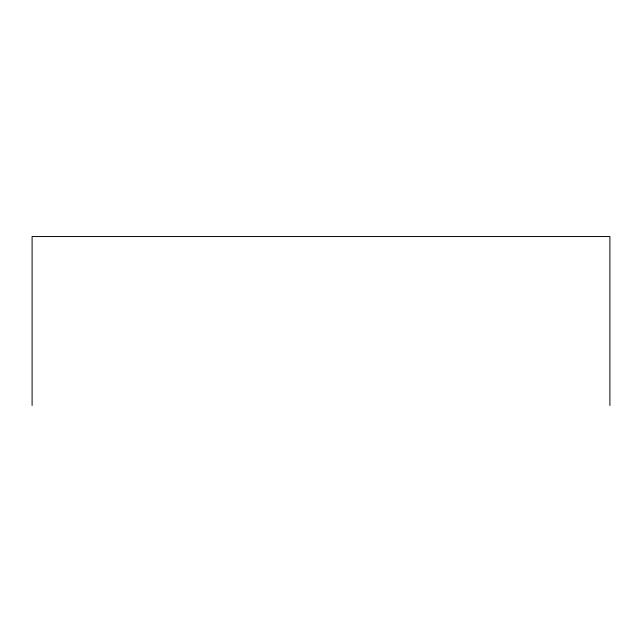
<?xml version="1.0" encoding="UTF-8"?>
<svg xmlns="http://www.w3.org/2000/svg" width="642" height="642" viewBox="0 0 642 642"><rect width="100%" height="100%" fill="white"/><g stroke="black" fill="none" stroke-linecap="round" stroke-linejoin="round"><path stroke-width="0.96" d="M609.9 405.455L609.9 236.545L32.1 236.545L32.1 405.455"/></g></svg>
